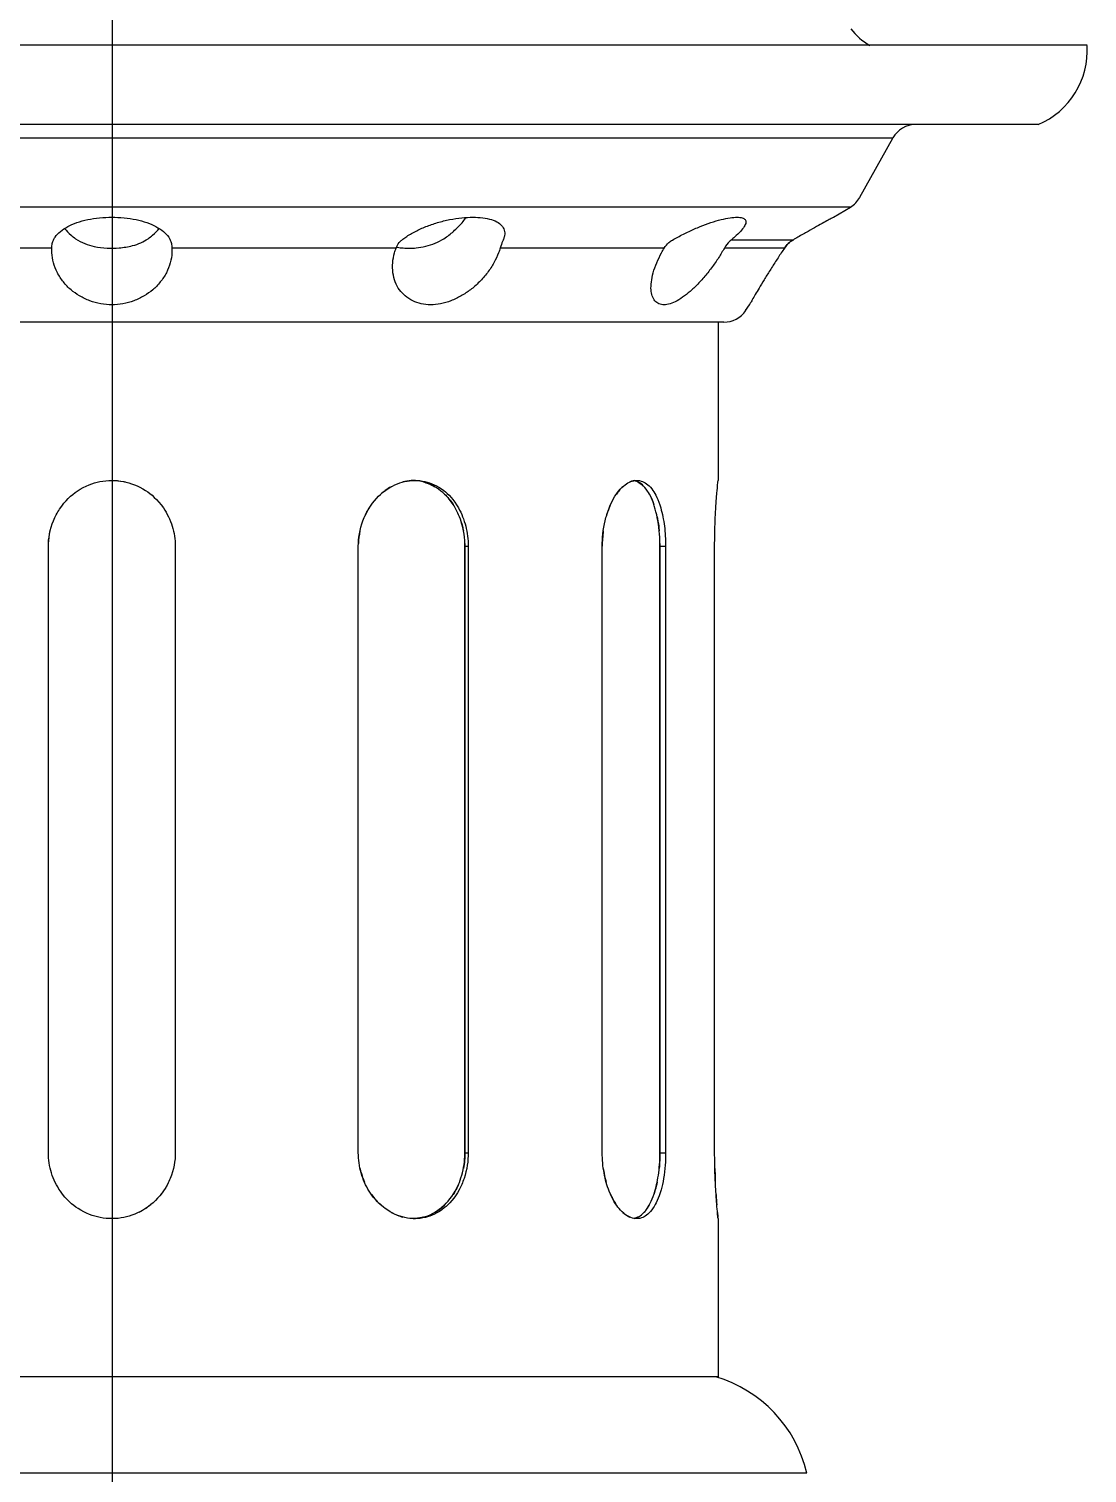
# Model space of a CAD drawing. Header units: millimetres. Extents: x 0 to 13338, y 0 to 11580.
# Drawn here: x 8171 to 8251.4, y 5300.3 to 5409.9 of the extents above; entities that cross this region are included whole.
import ezdxf

# ---------------------------------------------------------------- set-up
doc = ezdxf.new("R2010")
doc.units = ezdxf.units.MM
doc.linetypes.add('CENTER', pattern=[50.8, 31.75, -6.35, 6.35, -6.35])
doc.layers.add('axes', color=40, linetype='CENTER')
doc.layers.add('dwgmodels.com', color=250, linetype='Continuous')

# ---------------------------------------------------------------- blocks, each defined once
blk = doc.blocks.new('Public Light 9_side_dwgmodels.com')
at = {"color": 0}
for p, q in [((73.97, 4697.81), (-74.03, 4697.81)), ((73.97, 4697.81), (-74.03, 4697.81)), ((70.26, 4691.81), (-70.33, 4691.81)), ((70.26, 4691.81), (-70.33, 4691.81)), ((59.23, 4690.78), (-59.3, 4690.78)), ((59.23, 4690.78), (-59.3, 4690.78)), ((56.73, 4686.28), (59.23, 4690.78)), ((56.01, 4685.53), (-56.07, 4685.53)), ((56.01, 4685.53), (-56.07, 4685.53)), ((54.74, 4684.77), (56.01, 4685.53)), ((54.74, 4684.77), (56.01, 4685.53)), ((-4.59, 4682.43), (-21.61, 4682.43)), ((-4.59, 4682.43), (-21.61, 4682.43)), ((21.54, 4682.43), (4.53, 4682.43)), ((21.54, 4682.43), (4.53, 4682.43)), ((41.89, 4682.43), (29.44, 4682.43)), ((41.89, 4682.43), (29.44, 4682.43)), ((51.01, 4682.43), (46.45, 4682.43)), ((51.01, 4682.43), (46.45, 4682.43)), ((51.66, 4683.04), (46.96, 4683.04)), ((51.66, 4683.04), (46.96, 4683.04)), ((48.06, 4677.7), (48.35, 4678.13)), ((48.06, 4677.7), (48.35, 4678.13)), ((46.4, 4676.81), (-46.46, 4676.81)), ((46.4, 4676.81), (-46.46, 4676.81)), ((45.97, 4676.81), (45.97, 4664.81)), ((-4.85, 4613.81), (-4.85, 4659.81)), ((-4.85, 4613.81), (-4.85, 4659.81)), ((4.78, 4659.81), (4.78, 4613.81)), ((4.78, 4659.81), (4.78, 4613.81)), ((4.78, 4659.81), (4.78, 4613.81)), ((4.78, 4659.81), (4.78, 4613.81)), ((18.67, 4613.81), (18.67, 4659.81)), ((18.67, 4613.81), (18.67, 4659.81)), ((26.76, 4659.81), (27.01, 4659.81)), ((26.76, 4659.81), (26.76, 4613.81)), ((26.76, 4613.81), (26.76, 4659.81)), ((26.76, 4659.81), (27.01, 4659.81)), ((26.76, 4613.81), (26.76, 4659.81)), ((26.76, 4659.81), (26.76, 4613.81)), ((27.01, 4659.81), (27.01, 4613.81)), ((27.01, 4659.81), (27.01, 4613.81)), ((37.18, 4613.81), (37.18, 4659.81)), ((37.18, 4613.81), (37.18, 4659.81)), ((41.56, 4659.81), (41.99, 4659.81)), ((41.56, 4613.81), (41.56, 4659.81)), ((41.56, 4659.81), (41.99, 4659.81)), ((41.56, 4659.81), (41.56, 4613.81)), ((41.56, 4613.81), (41.56, 4659.81)), ((41.56, 4659.81), (41.56, 4613.81)), ((41.99, 4659.81), (41.99, 4613.81)), ((41.99, 4659.81), (41.99, 4613.81)), ((45.71, 4613.81), (45.71, 4659.81)), ((45.71, 4613.81), (45.71, 4659.81)), ((26.76, 4613.81), (27.01, 4613.81)), ((26.76, 4613.81), (27.01, 4613.81)), ((41.56, 4613.81), (41.99, 4613.81)), ((41.56, 4613.81), (41.99, 4613.81)), ((45.97, 4608.81), (45.97, 4596.81)), ((45.97, 4596.81), (-46.03, 4596.81)), ((45.97, 4596.81), (-46.03, 4596.81)), ((52.7, 4589.51), (-52.77, 4589.51)), ((52.7, 4589.51), (-52.77, 4589.51))]:
    blk.add_line(p, q, dxfattribs=at)
for centre, radius, start, end in [((59.97, 4702.15), 5, 218.1668, 240.2704), ((67.91, 4697.4), 6.07, 292.8023, 3.8326), ((60.98, 4689.81), 2, 90, 150.9419), ((54.98, 4687.25), 2, 300.9638, 330.9419), ((46.4, 4678.81), 2, 270, 326.3099), ((46.4, 4678.81), 2, 270, 326.3099), ((42.97, 4587.22), 10, 13.268, 73.5898)]:
    blk.add_arc(centre, radius, start, end, dxfattribs=at)
for points, knots in [([(-4.47, 4683.04), (-4.44, 4683.11), (-4.39, 4683.19), (-4.24, 4683.41), (-4.1, 4683.56), (-3.78, 4683.83), (-3.59, 4683.95), (-3.18, 4684.17), (-2.95, 4684.27), (-2.43, 4684.45), (-2.16, 4684.53), (-1.57, 4684.65), (-1.27, 4684.7), (-0.65, 4684.76), (-0.34, 4684.77), (0.27, 4684.77), (0.58, 4684.76), (1.2, 4684.7), (1.51, 4684.65), (2.09, 4684.53), (2.37, 4684.45), (2.88, 4684.27), (3.11, 4684.17), (3.52, 4683.95), (3.71, 4683.83), (4.04, 4683.56), (4.17, 4683.41), (4.33, 4683.19), (4.37, 4683.11), (4.4, 4683.04)], [14.469813, 14.469813, 14.469813, 14.469813, 14.898545, 14.898545, 15.809683, 15.809683, 16.720821, 16.720821, 17.627545, 17.627545, 18.534268, 18.534268, 19.440992, 19.440992, 20.347716, 20.347716, 21.254439, 21.254439, 22.161163, 22.161163, 23.067886, 23.067886, 23.97461, 23.97461, 24.885748, 24.885748, 25.796886, 25.796886, 26.225618, 26.225618, 26.225618, 26.225618]), ([(-4.47, 4683.04), (-4.44, 4683.11), (-4.39, 4683.19), (-4.24, 4683.41), (-4.1, 4683.56), (-3.78, 4683.83), (-3.59, 4683.95), (-3.18, 4684.17), (-2.95, 4684.27), (-2.43, 4684.45), (-2.16, 4684.53), (-1.57, 4684.65), (-1.27, 4684.7), (-0.65, 4684.76), (-0.34, 4684.77), (0.27, 4684.77), (0.58, 4684.76), (1.2, 4684.7), (1.51, 4684.65), (2.09, 4684.53), (2.37, 4684.45), (2.88, 4684.27), (3.11, 4684.17), (3.52, 4683.95), (3.71, 4683.83), (4.04, 4683.56), (4.17, 4683.41), (4.33, 4683.19), (4.37, 4683.11), (4.4, 4683.04)], [14.469813, 14.469813, 14.469813, 14.469813, 14.898545, 14.898545, 15.809683, 15.809683, 16.720821, 16.720821, 17.627545, 17.627545, 18.534268, 18.534268, 19.440992, 19.440992, 20.347716, 20.347716, 21.254439, 21.254439, 22.161163, 22.161163, 23.067886, 23.067886, 23.97461, 23.97461, 24.885748, 24.885748, 25.796886, 25.796886, 26.225618, 26.225618, 26.225618, 26.225618]), ([(21.97, 4683.04), (22.07, 4683.11), (22.16, 4683.19), (22.49, 4683.41), (22.74, 4683.56), (23.26, 4683.83), (23.53, 4683.95), (24.08, 4684.17), (24.37, 4684.27), (24.98, 4684.45), (25.29, 4684.53), (25.91, 4684.65), (26.22, 4684.7), (26.81, 4684.76), (27.09, 4684.77), (27.62, 4684.77), (27.87, 4684.76), (28.35, 4684.7), (28.57, 4684.65), (28.97, 4684.53), (29.14, 4684.45), (29.42, 4684.27), (29.53, 4684.17), (29.69, 4683.95), (29.74, 4683.83), (29.79, 4683.56), (29.78, 4683.41), (29.72, 4683.19), (29.69, 4683.11), (29.66, 4683.04)], [14.469813, 14.469813, 14.469813, 14.469813, 14.898545, 14.898545, 15.809683, 15.809683, 16.720821, 16.720821, 17.627545, 17.627545, 18.534268, 18.534268, 19.440992, 19.440992, 20.347716, 20.347716, 21.254439, 21.254439, 22.161163, 22.161163, 23.067886, 23.067886, 23.97461, 23.97461, 24.885748, 24.885748, 25.796886, 25.796886, 26.225618, 26.225618, 26.225618, 26.225618]), ([(21.97, 4683.04), (22.07, 4683.11), (22.16, 4683.19), (22.49, 4683.41), (22.74, 4683.56), (23.26, 4683.83), (23.53, 4683.95), (24.08, 4684.17), (24.37, 4684.27), (24.98, 4684.45), (25.29, 4684.53), (25.91, 4684.65), (26.22, 4684.7), (26.81, 4684.76), (27.09, 4684.77), (27.62, 4684.77), (27.87, 4684.76), (28.35, 4684.7), (28.57, 4684.65), (28.97, 4684.53), (29.14, 4684.45), (29.42, 4684.27), (29.53, 4684.17), (29.69, 4683.95), (29.74, 4683.83), (29.79, 4683.56), (29.78, 4683.41), (29.72, 4683.19), (29.69, 4683.11), (29.66, 4683.04)], [14.469813, 14.469813, 14.469813, 14.469813, 14.898545, 14.898545, 15.809683, 15.809683, 16.720821, 16.720821, 17.627545, 17.627545, 18.534268, 18.534268, 19.440992, 19.440992, 20.347716, 20.347716, 21.254439, 21.254439, 22.161163, 22.161163, 23.067886, 23.067886, 23.97461, 23.97461, 24.885748, 24.885748, 25.796886, 25.796886, 26.225618, 26.225618, 26.225618, 26.225618]), ([(25.16, 4683.14), (25.29, 4683.23), (25.42, 4683.32), (25.78, 4683.59), (26.01, 4683.8), (26.44, 4684.23), (26.65, 4684.47), (26.84, 4684.73), (26.86, 4684.74), (26.87, 4684.76)], [9.675314, 9.675314, 9.675314, 9.675314, 10.138865, 10.138865, 11.021552, 11.021552, 11.904238, 11.904238, 11.964161, 11.964161, 11.964161, 11.964161]), ([(25.16, 4683.14), (25.29, 4683.23), (25.42, 4683.32), (25.78, 4683.59), (26.01, 4683.8), (26.44, 4684.23), (26.65, 4684.47), (26.84, 4684.73), (26.86, 4684.74), (26.87, 4684.76)], [9.675314, 9.675314, 9.675314, 9.675314, 10.138865, 10.138865, 11.021552, 11.021552, 11.904238, 11.904238, 11.964161, 11.964161, 11.964161, 11.964161]), ([(42.52, 4683.04), (42.65, 4683.11), (42.78, 4683.19), (43.19, 4683.41), (43.48, 4683.56), (44.05, 4683.83), (44.33, 4683.95), (44.88, 4684.17), (45.15, 4684.27), (45.69, 4684.45), (45.95, 4684.53), (46.44, 4684.65), (46.67, 4684.7), (47.08, 4684.76), (47.25, 4684.77), (47.56, 4684.77), (47.69, 4684.76), (47.9, 4684.7), (47.98, 4684.65), (48.07, 4684.53), (48.09, 4684.45), (48.07, 4684.27), (48.02, 4684.17), (47.89, 4683.95), (47.79, 4683.83), (47.55, 4683.56), (47.39, 4683.41), (47.14, 4683.19), (47.05, 4683.11), (46.96, 4683.04)], [14.469813, 14.469813, 14.469813, 14.469813, 14.898545, 14.898545, 15.809683, 15.809683, 16.720821, 16.720821, 17.627545, 17.627545, 18.534268, 18.534268, 19.440992, 19.440992, 20.347716, 20.347716, 21.254439, 21.254439, 22.161163, 22.161163, 23.067886, 23.067886, 23.97461, 23.97461, 24.885748, 24.885748, 25.796886, 25.796886, 26.225618, 26.225618, 26.225618, 26.225618]), ([(42.52, 4683.04), (42.65, 4683.11), (42.78, 4683.19), (43.19, 4683.41), (43.48, 4683.56), (44.05, 4683.83), (44.33, 4683.95), (44.88, 4684.17), (45.15, 4684.27), (45.69, 4684.45), (45.95, 4684.53), (46.44, 4684.65), (46.67, 4684.7), (47.08, 4684.76), (47.25, 4684.77), (47.56, 4684.77), (47.69, 4684.76), (47.9, 4684.7), (47.98, 4684.65), (48.07, 4684.53), (48.09, 4684.45), (48.07, 4684.27), (48.02, 4684.17), (47.89, 4683.95), (47.79, 4683.83), (47.55, 4683.56), (47.39, 4683.41), (47.14, 4683.19), (47.05, 4683.11), (46.96, 4683.04)], [14.469813, 14.469813, 14.469813, 14.469813, 14.898545, 14.898545, 15.809683, 15.809683, 16.720821, 16.720821, 17.627545, 17.627545, 18.534268, 18.534268, 19.440992, 19.440992, 20.347716, 20.347716, 21.254439, 21.254439, 22.161163, 22.161163, 23.067886, 23.067886, 23.97461, 23.97461, 24.885748, 24.885748, 25.796886, 25.796886, 26.225618, 26.225618, 26.225618, 26.225618]), ([(54.74, 4684.77), (54.74, 4684.77), (54.72, 4684.76), (54.6, 4684.7), (54.52, 4684.65), (54.29, 4684.53), (54.15, 4684.45), (53.82, 4684.27), (53.64, 4684.17), (53.25, 4683.95), (53.03, 4683.83), (52.56, 4683.56), (52.3, 4683.41), (51.91, 4683.19), (51.79, 4683.11), (51.66, 4683.04)], [20.347716, 20.347716, 20.347716, 20.347716, 21.254439, 21.254439, 22.161163, 22.161163, 23.067886, 23.067886, 23.97461, 23.97461, 24.885748, 24.885748, 25.796886, 25.796886, 26.225618, 26.225618, 26.225618, 26.225618]), ([(54.74, 4684.77), (54.74, 4684.77), (54.72, 4684.76), (54.6, 4684.7), (54.52, 4684.65), (54.29, 4684.53), (54.15, 4684.45), (53.82, 4684.27), (53.64, 4684.17), (53.25, 4683.95), (53.03, 4683.83), (52.56, 4683.56), (52.3, 4683.41), (51.91, 4683.19), (51.79, 4683.11), (51.66, 4683.04)], [20.347716, 20.347716, 20.347716, 20.347716, 21.254439, 21.254439, 22.161163, 22.161163, 23.067886, 23.067886, 23.97461, 23.97461, 24.885748, 24.885748, 25.796886, 25.796886, 26.225618, 26.225618, 26.225618, 26.225618]), ([(-3.63, 4683.92), (-3.47, 4683.74), (-3.31, 4683.57), (-3.02, 4683.32), (-2.9, 4683.23), (-2.78, 4683.14)], [2.780722, 2.780722, 2.780722, 2.780722, 3.530746, 3.530746, 3.994297, 3.994297, 3.994297, 3.994297]), ([(-3.63, 4683.92), (-3.47, 4683.74), (-3.31, 4683.57), (-3.02, 4683.32), (-2.9, 4683.23), (-2.78, 4683.14)], [2.780722, 2.780722, 2.780722, 2.780722, 3.530746, 3.530746, 3.994297, 3.994297, 3.994297, 3.994297]), ([(2.71, 4683.14), (2.83, 4683.23), (2.95, 4683.32), (3.24, 4683.57), (3.41, 4683.74), (3.56, 4683.92)], [9.675314, 9.675314, 9.675314, 9.675314, 10.138865, 10.138865, 10.888889, 10.888889, 10.888889, 10.888889]), ([(2.71, 4683.14), (2.83, 4683.23), (2.95, 4683.32), (3.24, 4683.57), (3.41, 4683.74), (3.56, 4683.92)], [9.675314, 9.675314, 9.675314, 9.675314, 10.138865, 10.138865, 10.888889, 10.888889, 10.888889, 10.888889]), ([(4.53, 4682.43), (4.53, 4682.31), (4.53, 4682.19), (4.51, 4681.82), (4.47, 4681.57), (4.33, 4681.06), (4.23, 4680.81), (3.98, 4680.32), (3.82, 4680.08), (3.47, 4679.65), (3.28, 4679.44), (2.87, 4679.1), (2.65, 4678.94), (2.17, 4678.66), (1.91, 4678.53), (1.38, 4678.33), (1.09, 4678.26), (0.53, 4678.16), (0.24, 4678.13), (-0.31, 4678.13), (-0.59, 4678.16), (-1.16, 4678.26), (-1.44, 4678.33), (-1.98, 4678.53), (-2.24, 4678.66), (-2.72, 4678.94), (-2.94, 4679.1), (-3.34, 4679.44), (-3.54, 4679.65), (-3.89, 4680.08), (-4.04, 4680.32), (-4.3, 4680.81), (-4.39, 4681.06), (-4.53, 4681.57), (-4.58, 4681.82), (-4.59, 4682.07), (-4.6, 4682.19), (-4.6, 4682.31), (-4.59, 4682.43)], [-14.134817, -14.134817, -14.134817, -14.134817, -13.697975, -13.697975, -12.813723, -12.813723, -11.929471, -11.929471, -11.045219, -11.045219, -10.160967, -10.160967, -9.332972, -9.332972, -8.504977, -8.504977, -7.676982, -7.676982, -6.848987, -6.848987, -6.020992, -6.020992, -5.192997, -5.192997, -4.365002, -4.365002, -3.537007, -3.537007, -2.652756, -2.652756, -1.768504, -1.768504, -0.884252, -0.884252, 0, 0, 0, 0.436843, 0.436843, 0.436843, 0.436843]), ([(4.53, 4682.43), (4.53, 4682.31), (4.53, 4682.19), (4.51, 4681.82), (4.47, 4681.57), (4.33, 4681.06), (4.23, 4680.81), (3.98, 4680.32), (3.82, 4680.08), (3.47, 4679.65), (3.28, 4679.44), (2.87, 4679.1), (2.65, 4678.94), (2.17, 4678.66), (1.91, 4678.53), (1.38, 4678.33), (1.09, 4678.26), (0.53, 4678.16), (0.24, 4678.13), (-0.31, 4678.13), (-0.59, 4678.16), (-1.16, 4678.26), (-1.44, 4678.33), (-1.98, 4678.53), (-2.24, 4678.66), (-2.72, 4678.94), (-2.94, 4679.1), (-3.34, 4679.44), (-3.54, 4679.65), (-3.89, 4680.08), (-4.04, 4680.32), (-4.3, 4680.81), (-4.39, 4681.06), (-4.53, 4681.57), (-4.58, 4681.82), (-4.59, 4682.07), (-4.6, 4682.19), (-4.6, 4682.31), (-4.59, 4682.43)], [-14.134817, -14.134817, -14.134817, -14.134817, -13.697975, -13.697975, -12.813723, -12.813723, -11.929471, -11.929471, -11.045219, -11.045219, -10.160967, -10.160967, -9.332972, -9.332972, -8.504977, -8.504977, -7.676982, -7.676982, -6.848987, -6.848987, -6.020992, -6.020992, -5.192997, -5.192997, -4.365002, -4.365002, -3.537007, -3.537007, -2.652756, -2.652756, -1.768504, -1.768504, -0.884252, -0.884252, 0, 0, 0, 0.436843, 0.436843, 0.436843, 0.436843]), ([(-4.59, 4682.43), (-4.59, 4682.56), (-4.58, 4682.67), (-4.53, 4682.88), (-4.51, 4682.97), (-4.47, 4683.04)], [-0.9074615, -0.9074615, -0.9074615, -0.9074615, -0.4584899, -0.4584899, 0, 0, 0, 0]), ([(-4.59, 4682.43), (-4.59, 4682.56), (-4.58, 4682.67), (-4.53, 4682.88), (-4.51, 4682.97), (-4.47, 4683.04)], [-0.9074615, -0.9074615, -0.9074615, -0.9074615, -0.4584899, -0.4584899, 0, 0, 0, 0]), ([(-2.78, 4683.14), (-2.56, 4682.99), (-2.33, 4682.87), (-1.86, 4682.68), (-1.62, 4682.61), (-1.05, 4682.49), (-0.72, 4682.45), (-0.09, 4682.41), (0.22, 4682.42), (0.87, 4682.47), (1.21, 4682.53), (1.98, 4682.73), (2.37, 4682.91), (2.71, 4683.14)], [-5.580479, -5.580479, -5.580479, -5.580479, -4.807847, -4.807847, -4.079936, -4.079936, -3.146395, -3.146395, -2.292395, -2.292395, -1.313179, -1.313179, 0, 0, 0, 0]), ([(-2.78, 4683.14), (-2.56, 4682.99), (-2.33, 4682.87), (-1.86, 4682.68), (-1.62, 4682.61), (-1.05, 4682.49), (-0.72, 4682.45), (-0.09, 4682.41), (0.22, 4682.42), (0.87, 4682.47), (1.21, 4682.53), (1.98, 4682.73), (2.37, 4682.91), (2.71, 4683.14)], [-5.580479, -5.580479, -5.580479, -5.580479, -4.807847, -4.807847, -4.079936, -4.079936, -3.146395, -3.146395, -2.292395, -2.292395, -1.313179, -1.313179, 0, 0, 0, 0]), ([(4.4, 4683.04), (4.44, 4682.97), (4.47, 4682.88), (4.51, 4682.67), (4.52, 4682.56), (4.53, 4682.43)], [-0.9069538, -0.9069538, -0.9069538, -0.9069538, -0.4485006, -0.4485006, 0, 0, 0, 0]), ([(4.4, 4683.04), (4.44, 4682.97), (4.47, 4682.88), (4.51, 4682.67), (4.52, 4682.56), (4.53, 4682.43)], [-0.9069538, -0.9069538, -0.9069538, -0.9069538, -0.4485006, -0.4485006, 0, 0, 0, 0]), ([(29.44, 4682.43), (29.4, 4682.31), (29.36, 4682.19), (29.22, 4681.82), (29.1, 4681.57), (28.82, 4681.06), (28.65, 4680.81), (28.28, 4680.32), (28.07, 4680.08), (27.64, 4679.65), (27.41, 4679.44), (26.95, 4679.1), (26.72, 4678.94), (26.22, 4678.66), (25.96, 4678.53), (25.44, 4678.33), (25.17, 4678.26), (24.65, 4678.16), (24.4, 4678.13), (23.92, 4678.13), (23.68, 4678.16), (23.22, 4678.26), (23, 4678.33), (22.59, 4678.53), (22.4, 4678.66), (22.07, 4678.94), (21.92, 4679.1), (21.67, 4679.44), (21.56, 4679.65), (21.39, 4680.08), (21.33, 4680.32), (21.27, 4680.81), (21.26, 4681.06), (21.3, 4681.57), (21.35, 4681.82), (21.42, 4682.07), (21.45, 4682.19), (21.49, 4682.31), (21.54, 4682.43)], [-14.134817, -14.134817, -14.134817, -14.134817, -13.697975, -13.697975, -12.813723, -12.813723, -11.929471, -11.929471, -11.045219, -11.045219, -10.160967, -10.160967, -9.332972, -9.332972, -8.504977, -8.504977, -7.676982, -7.676982, -6.848987, -6.848987, -6.020992, -6.020992, -5.192997, -5.192997, -4.365002, -4.365002, -3.537007, -3.537007, -2.652756, -2.652756, -1.768504, -1.768504, -0.884252, -0.884252, 0, 0, 0, 0.436843, 0.436843, 0.436843, 0.436843]), ([(29.44, 4682.43), (29.4, 4682.31), (29.36, 4682.19), (29.22, 4681.82), (29.1, 4681.57), (28.82, 4681.06), (28.65, 4680.81), (28.28, 4680.32), (28.07, 4680.08), (27.64, 4679.65), (27.41, 4679.44), (26.95, 4679.1), (26.72, 4678.94), (26.22, 4678.66), (25.96, 4678.53), (25.44, 4678.33), (25.17, 4678.26), (24.65, 4678.16), (24.4, 4678.13), (23.92, 4678.13), (23.68, 4678.16), (23.22, 4678.26), (23, 4678.33), (22.59, 4678.53), (22.4, 4678.66), (22.07, 4678.94), (21.92, 4679.1), (21.67, 4679.44), (21.56, 4679.65), (21.39, 4680.08), (21.33, 4680.32), (21.27, 4680.81), (21.26, 4681.06), (21.3, 4681.57), (21.35, 4681.82), (21.42, 4682.07), (21.45, 4682.19), (21.49, 4682.31), (21.54, 4682.43)], [-14.134817, -14.134817, -14.134817, -14.134817, -13.697975, -13.697975, -12.813723, -12.813723, -11.929471, -11.929471, -11.045219, -11.045219, -10.160967, -10.160967, -9.332972, -9.332972, -8.504977, -8.504977, -7.676982, -7.676982, -6.848987, -6.848987, -6.020992, -6.020992, -5.192997, -5.192997, -4.365002, -4.365002, -3.537007, -3.537007, -2.652756, -2.652756, -1.768504, -1.768504, -0.884252, -0.884252, 0, 0, 0, 0.436843, 0.436843, 0.436843, 0.436843]), ([(21.54, 4682.43), (21.6, 4682.59), (21.67, 4682.72), (21.83, 4682.92), (21.9, 4682.98), (21.97, 4683.04)], [-4.053467, -4.053467, -4.053467, -4.053467, -3.5042451, -3.5042451, -3.1494421, -3.1494421, -3.1494421, -3.1494421]), ([(21.54, 4682.43), (21.6, 4682.59), (21.67, 4682.72), (21.83, 4682.92), (21.9, 4682.98), (21.97, 4683.04)], [-4.053467, -4.053467, -4.053467, -4.053467, -3.5042451, -3.5042451, -3.1494421, -3.1494421, -3.1494421, -3.1494421]), ([(21.57, 4682.51), (21.63, 4682.5), (21.68, 4682.49), (21.89, 4682.45), (22.04, 4682.44), (22.33, 4682.42), (22.47, 4682.42), (22.75, 4682.42), (22.9, 4682.43), (23.29, 4682.47), (23.54, 4682.51), (24.28, 4682.69), (24.75, 4682.88), (25.16, 4683.14)], [-3.843232, -3.843232, -3.843232, -3.843232, -3.643063, -3.643063, -3.106776, -3.106776, -2.67758, -2.67758, -2.206806, -2.206806, -1.480643, -1.480643, 0, 0, 0, 0]), ([(21.57, 4682.51), (21.63, 4682.5), (21.68, 4682.49), (21.89, 4682.45), (22.04, 4682.44), (22.33, 4682.42), (22.47, 4682.42), (22.75, 4682.42), (22.9, 4682.43), (23.29, 4682.47), (23.54, 4682.51), (24.28, 4682.69), (24.75, 4682.88), (25.16, 4683.14)], [-3.843232, -3.843232, -3.843232, -3.843232, -3.643063, -3.643063, -3.106776, -3.106776, -2.67758, -2.67758, -2.206806, -2.206806, -1.480643, -1.480643, 0, 0, 0, 0]), ([(29.66, 4683.04), (29.64, 4683.01), (29.63, 4682.97), (29.55, 4682.79), (29.5, 4682.63), (29.44, 4682.43)], [-0.9093199, -0.9093199, -0.9093199, -0.9093199, -0.699633, -0.699633, 0, 0, 0, 0]), ([(29.66, 4683.04), (29.64, 4683.01), (29.63, 4682.97), (29.55, 4682.79), (29.5, 4682.63), (29.44, 4682.43)], [-0.9093199, -0.9093199, -0.9093199, -0.9093199, -0.699633, -0.699633, 0, 0, 0, 0]), ([(46.45, 4682.43), (46.39, 4682.31), (46.31, 4682.19), (46.09, 4681.82), (45.93, 4681.57), (45.57, 4681.06), (45.38, 4680.81), (44.99, 4680.32), (44.79, 4680.08), (44.39, 4679.65), (44.18, 4679.44), (43.8, 4679.1), (43.61, 4678.94), (43.23, 4678.66), (43.04, 4678.53), (42.67, 4678.33), (42.49, 4678.26), (42.16, 4678.16), (42.01, 4678.13), (41.73, 4678.13), (41.6, 4678.16), (41.37, 4678.26), (41.26, 4678.33), (41.09, 4678.53), (41.02, 4678.66), (40.93, 4678.94), (40.9, 4679.1), (40.87, 4679.44), (40.88, 4679.65), (40.94, 4680.08), (40.98, 4680.32), (41.12, 4680.81), (41.21, 4681.06), (41.43, 4681.57), (41.55, 4681.82), (41.68, 4682.07), (41.75, 4682.19), (41.82, 4682.31), (41.89, 4682.43)], [-14.134817, -14.134817, -14.134817, -14.134817, -13.697975, -13.697975, -12.813723, -12.813723, -11.929471, -11.929471, -11.045219, -11.045219, -10.160967, -10.160967, -9.332972, -9.332972, -8.504977, -8.504977, -7.676982, -7.676982, -6.848987, -6.848987, -6.020992, -6.020992, -5.192997, -5.192997, -4.365002, -4.365002, -3.537007, -3.537007, -2.652756, -2.652756, -1.768504, -1.768504, -0.884252, -0.884252, 0, 0, 0, 0.436843, 0.436843, 0.436843, 0.436843]), ([(46.45, 4682.43), (46.39, 4682.31), (46.31, 4682.19), (46.09, 4681.82), (45.93, 4681.57), (45.57, 4681.06), (45.38, 4680.81), (44.99, 4680.32), (44.79, 4680.08), (44.39, 4679.65), (44.18, 4679.44), (43.8, 4679.1), (43.61, 4678.94), (43.23, 4678.66), (43.04, 4678.53), (42.67, 4678.33), (42.49, 4678.26), (42.16, 4678.16), (42.01, 4678.13), (41.73, 4678.13), (41.6, 4678.16), (41.37, 4678.26), (41.26, 4678.33), (41.09, 4678.53), (41.02, 4678.66), (40.93, 4678.94), (40.9, 4679.1), (40.87, 4679.44), (40.88, 4679.65), (40.94, 4680.08), (40.98, 4680.32), (41.12, 4680.81), (41.21, 4681.06), (41.43, 4681.57), (41.55, 4681.82), (41.68, 4682.07), (41.75, 4682.19), (41.82, 4682.31), (41.89, 4682.43)], [-14.134817, -14.134817, -14.134817, -14.134817, -13.697975, -13.697975, -12.813723, -12.813723, -11.929471, -11.929471, -11.045219, -11.045219, -10.160967, -10.160967, -9.332972, -9.332972, -8.504977, -8.504977, -7.676982, -7.676982, -6.848987, -6.848987, -6.020992, -6.020992, -5.192997, -5.192997, -4.365002, -4.365002, -3.537007, -3.537007, -2.652756, -2.652756, -1.768504, -1.768504, -0.884252, -0.884252, 0, 0, 0, 0.436843, 0.436843, 0.436843, 0.436843]), ([(41.89, 4682.43), (41.99, 4682.59), (42.1, 4682.72), (42.32, 4682.92), (42.42, 4682.98), (42.52, 4683.04)], [-4.053467, -4.053467, -4.053467, -4.053467, -3.5042451, -3.5042451, -3.1494421, -3.1494421, -3.1494421, -3.1494421]), ([(41.89, 4682.43), (41.99, 4682.59), (42.1, 4682.72), (42.32, 4682.92), (42.42, 4682.98), (42.52, 4683.04)], [-4.053467, -4.053467, -4.053467, -4.053467, -3.5042451, -3.5042451, -3.1494421, -3.1494421, -3.1494421, -3.1494421]), ([(46.96, 4683.04), (46.91, 4683.01), (46.87, 4682.97), (46.69, 4682.79), (46.56, 4682.63), (46.45, 4682.43)], [-0.9093199, -0.9093199, -0.9093199, -0.9093199, -0.699633, -0.699633, 0, 0, 0, 0]), ([(46.96, 4683.04), (46.91, 4683.01), (46.87, 4682.97), (46.69, 4682.79), (46.56, 4682.63), (46.45, 4682.43)], [-0.9093199, -0.9093199, -0.9093199, -0.9093199, -0.699633, -0.699633, 0, 0, 0, 0]), ([(51.01, 4682.43), (50.93, 4682.31), (50.85, 4682.19), (50.6, 4681.82), (50.44, 4681.57), (50.11, 4681.06), (49.95, 4680.81), (49.64, 4680.32), (49.5, 4680.08), (49.23, 4679.65), (49.11, 4679.44), (48.91, 4679.1), (48.81, 4678.94), (48.65, 4678.66), (48.58, 4678.53), (48.46, 4678.33), (48.42, 4678.26), (48.36, 4678.16), (48.35, 4678.13), (48.35, 4678.13)], [-14.134817, -14.134817, -14.134817, -14.134817, -13.697975, -13.697975, -12.813723, -12.813723, -11.929471, -11.929471, -11.045219, -11.045219, -10.160967, -10.160967, -9.332972, -9.332972, -8.504977, -8.504977, -7.676982, -7.676982, -6.848987, -6.848987, -6.848987, -6.848987]), ([(51.01, 4682.43), (50.93, 4682.31), (50.85, 4682.19), (50.6, 4681.82), (50.44, 4681.57), (50.11, 4681.06), (49.95, 4680.81), (49.64, 4680.32), (49.5, 4680.08), (49.23, 4679.65), (49.11, 4679.44), (48.91, 4679.1), (48.81, 4678.94), (48.65, 4678.66), (48.58, 4678.53), (48.46, 4678.33), (48.42, 4678.26), (48.36, 4678.16), (48.35, 4678.13), (48.35, 4678.13)], [-14.134817, -14.134817, -14.134817, -14.134817, -13.697975, -13.697975, -12.813723, -12.813723, -11.929471, -11.929471, -11.045219, -11.045219, -10.160967, -10.160967, -9.332972, -9.332972, -8.504977, -8.504977, -7.676982, -7.676982, -6.848987, -6.848987, -6.848987, -6.848987]), ([(51.01, 4682.43), (51.1, 4682.56), (51.19, 4682.67), (51.41, 4682.88), (51.53, 4682.97), (51.66, 4683.04)], [-0.9074615, -0.9074615, -0.9074615, -0.9074615, -0.4584899, -0.4584899, 0, 0, 0, 0]), ([(51.01, 4682.43), (51.1, 4682.56), (51.19, 4682.67), (51.41, 4682.88), (51.53, 4682.97), (51.66, 4683.04)], [-0.9074615, -0.9074615, -0.9074615, -0.9074615, -0.4584899, -0.4584899, 0, 0, 0, 0]), ([(51.66, 4683.04), (51.53, 4682.97), (51.41, 4682.88), (51.19, 4682.67), (51.1, 4682.56), (51.01, 4682.43)], [-0.9069538, -0.9069538, -0.9069538, -0.9069538, -0.4485006, -0.4485006, 0, 0, 0, 0]), ([(51.66, 4683.04), (51.53, 4682.97), (51.41, 4682.88), (51.19, 4682.67), (51.1, 4682.56), (51.01, 4682.43)], [-0.9069538, -0.9069538, -0.9069538, -0.9069538, -0.4485006, -0.4485006, 0, 0, 0, 0]), ([(-4.85, 4659.81), (-4.85, 4660.41), (-4.74, 4661.08), (-4.34, 4662.06), (-4.18, 4662.36), (-3.59, 4663.26), (-3.1, 4663.7), (-2.05, 4664.41), (-1.45, 4664.62), (-0.35, 4664.84), (0.26, 4664.84), (1.38, 4664.62), (1.96, 4664.41), (2.93, 4663.78), (3.44, 4663.36), (4.17, 4662.3), (4.39, 4661.83), (4.7, 4660.84), (4.78, 4660.33), (4.78, 4659.81)], [0, 0, 0, 0, 1.816147, 1.816147, 2.643576, 2.643576, 4.503274, 4.503274, 7.026652, 7.026652, 10.029938, 10.029938, 12.68358, 12.68358, 14.53656, 14.53656, 15.7687, 15.7687, 17.012653, 17.012653, 17.012653, 17.012653]), ([(-4.85, 4659.81), (-4.85, 4660.41), (-4.74, 4661.08), (-4.34, 4662.06), (-4.18, 4662.36), (-3.59, 4663.26), (-3.1, 4663.7), (-2.05, 4664.41), (-1.45, 4664.62), (-0.35, 4664.84), (0.26, 4664.84), (1.38, 4664.62), (1.96, 4664.41), (2.93, 4663.78), (3.44, 4663.36), (4.17, 4662.3), (4.39, 4661.83), (4.7, 4660.84), (4.78, 4660.33), (4.78, 4659.81)], [0, 0, 0, 0, 1.816147, 1.816147, 2.643576, 2.643576, 4.503274, 4.503274, 7.026652, 7.026652, 10.029938, 10.029938, 12.68358, 12.68358, 14.53656, 14.53656, 15.7687, 15.7687, 17.012653, 17.012653, 17.012653, 17.012653]), ([(-0.03, 4664.81), (0.27, 4664.81), (0.57, 4664.78), (0.91, 4664.71), (0.96, 4664.7), (1.01, 4664.69)], [8.156944, 8.156944, 8.156944, 8.156944, 9.481778, 9.481778, 9.688129, 9.688129, 9.688129, 9.688129]), ([(-0.03, 4664.81), (0.27, 4664.81), (0.57, 4664.78), (0.91, 4664.71), (0.96, 4664.7), (1.01, 4664.69)], [8.156944, 8.156944, 8.156944, 8.156944, 9.481778, 9.481778, 9.688129, 9.688129, 9.688129, 9.688129]), ([(18.67, 4659.81), (18.67, 4660.41), (18.77, 4661.08), (19.14, 4662.06), (19.28, 4662.36), (19.82, 4663.26), (20.26, 4663.7), (21.2, 4664.41), (21.73, 4664.62), (22.69, 4664.84), (23.22, 4664.84), (24.18, 4664.62), (24.67, 4664.41), (25.49, 4663.78), (25.91, 4663.36), (26.51, 4662.3), (26.69, 4661.83), (26.95, 4660.84), (27.01, 4660.33), (27.01, 4659.81)], [0, 0, 0, 0, 1.816147, 1.816147, 2.643576, 2.643576, 4.503274, 4.503274, 7.026652, 7.026652, 10.029938, 10.029938, 12.68358, 12.68358, 14.53656, 14.53656, 15.7687, 15.7687, 17.012653, 17.012653, 17.012653, 17.012653]), ([(18.67, 4659.81), (18.67, 4660.41), (18.77, 4661.08), (19.14, 4662.06), (19.28, 4662.36), (19.82, 4663.26), (20.26, 4663.7), (21.2, 4664.41), (21.73, 4664.62), (22.69, 4664.84), (23.22, 4664.84), (24.18, 4664.62), (24.67, 4664.41), (25.49, 4663.78), (25.91, 4663.36), (26.51, 4662.3), (26.69, 4661.83), (26.95, 4660.84), (27.01, 4660.33), (27.01, 4659.81)], [0, 0, 0, 0, 1.816147, 1.816147, 2.643576, 2.643576, 4.503274, 4.503274, 7.026652, 7.026652, 10.029938, 10.029938, 12.68358, 12.68358, 14.53656, 14.53656, 15.7687, 15.7687, 17.012653, 17.012653, 17.012653, 17.012653]), ([(22.84, 4664.81), (22.63, 4664.8), (22.41, 4664.77), (22.15, 4664.71), (22.1, 4664.7), (22.06, 4664.69)], [8.79462, 8.79462, 8.79462, 8.79462, 10.029938, 10.029938, 10.293591, 10.293591, 10.293591, 10.293591]), ([(22.84, 4664.81), (22.63, 4664.8), (22.41, 4664.77), (22.15, 4664.71), (22.1, 4664.7), (22.06, 4664.69)], [8.79462, 8.79462, 8.79462, 8.79462, 10.029938, 10.029938, 10.293591, 10.293591, 10.293591, 10.293591]), ([(26.76, 4659.81), (26.76, 4660.39), (26.68, 4661.06), (26.35, 4662.06), (26.22, 4662.36), (25.71, 4663.29), (25.29, 4663.72), (24.47, 4664.39), (23.97, 4664.61), (23.28, 4664.77), (23.06, 4664.8), (22.84, 4664.81)], [0, 0, 0, 0, 1.73495, 1.73495, 2.500605, 2.500605, 4.321079, 4.321079, 6.813884, 6.813884, 7.945697, 7.945697, 7.945697, 7.945697]), ([(26.76, 4659.81), (26.76, 4660.39), (26.68, 4661.06), (26.35, 4662.06), (26.22, 4662.36), (25.71, 4663.29), (25.29, 4663.72), (24.47, 4664.39), (23.97, 4664.61), (23.28, 4664.77), (23.06, 4664.8), (22.84, 4664.81)], [0, 0, 0, 0, 1.73495, 1.73495, 2.500605, 2.500605, 4.321079, 4.321079, 6.813884, 6.813884, 7.945697, 7.945697, 7.945697, 7.945697]), ([(37.18, 4659.81), (37.18, 4660.41), (37.24, 4661.08), (37.48, 4662.06), (37.57, 4662.36), (37.91, 4663.26), (38.18, 4663.7), (38.76, 4664.41), (39.08, 4664.62), (39.65, 4664.84), (39.95, 4664.84), (40.49, 4664.62), (40.77, 4664.41), (41.21, 4663.78), (41.43, 4663.36), (41.74, 4662.3), (41.83, 4661.83), (41.96, 4660.84), (41.99, 4660.33), (41.99, 4659.81)], [0, 0, 0, 0, 1.816147, 1.816147, 2.643576, 2.643576, 4.503274, 4.503274, 7.026652, 7.026652, 10.029938, 10.029938, 12.68358, 12.68358, 14.53656, 14.53656, 15.7687, 15.7687, 17.012653, 17.012653, 17.012653, 17.012653]), ([(37.18, 4659.81), (37.18, 4660.41), (37.24, 4661.08), (37.48, 4662.06), (37.57, 4662.36), (37.91, 4663.26), (38.18, 4663.7), (38.76, 4664.41), (39.08, 4664.62), (39.65, 4664.84), (39.95, 4664.84), (40.49, 4664.62), (40.77, 4664.41), (41.21, 4663.78), (41.43, 4663.36), (41.74, 4662.3), (41.83, 4661.83), (41.96, 4660.84), (41.99, 4660.33), (41.99, 4659.81)], [0, 0, 0, 0, 1.816147, 1.816147, 2.643576, 2.643576, 4.503274, 4.503274, 7.026652, 7.026652, 10.029938, 10.029938, 12.68358, 12.68358, 14.53656, 14.53656, 15.7687, 15.7687, 17.012653, 17.012653, 17.012653, 17.012653]), ([(39.59, 4664.79), (39.51, 4664.77), (39.43, 4664.75), (39.33, 4664.71), (39.3, 4664.7), (39.27, 4664.69)], [9.274789, 9.274789, 9.274789, 9.274789, 10.029938, 10.029938, 10.293591, 10.293591, 10.293591, 10.293591]), ([(39.59, 4664.79), (39.51, 4664.77), (39.43, 4664.75), (39.33, 4664.71), (39.3, 4664.7), (39.27, 4664.69)], [9.274789, 9.274789, 9.274789, 9.274789, 10.029938, 10.029938, 10.293591, 10.293591, 10.293591, 10.293591]), ([(41.56, 4659.81), (41.56, 4660.39), (41.52, 4661.06), (41.35, 4662.06), (41.28, 4662.36), (41.02, 4663.29), (40.8, 4663.72), (40.36, 4664.39), (40.09, 4664.61), (39.74, 4664.75), (39.66, 4664.77), (39.59, 4664.79)], [0, 0, 0, 0, 1.73495, 1.73495, 2.500605, 2.500605, 4.321079, 4.321079, 6.813884, 6.813884, 7.518814, 7.518814, 7.518814, 7.518814]), ([(41.56, 4659.81), (41.56, 4660.39), (41.52, 4661.06), (41.35, 4662.06), (41.28, 4662.36), (41.02, 4663.29), (40.8, 4663.72), (40.36, 4664.39), (40.09, 4664.61), (39.74, 4664.75), (39.66, 4664.77), (39.59, 4664.79)], [0, 0, 0, 0, 1.73495, 1.73495, 2.500605, 2.500605, 4.321079, 4.321079, 6.813884, 6.813884, 7.518814, 7.518814, 7.518814, 7.518814]), ([(45.71, 4659.81), (45.71, 4660.41), (45.73, 4661.08), (45.76, 4662.06), (45.78, 4662.36), (45.83, 4663.26), (45.87, 4663.7), (45.93, 4664.41), (45.95, 4664.62), (45.96, 4664.78), (45.97, 4664.81), (45.97, 4664.81)], [0, 0, 0, 0, 1.816147, 1.816147, 2.643576, 2.643576, 4.503274, 4.503274, 7.026652, 7.026652, 8.554863, 8.554863, 8.554863, 8.554863]), ([(45.71, 4659.81), (45.71, 4660.41), (45.73, 4661.08), (45.76, 4662.06), (45.78, 4662.36), (45.83, 4663.26), (45.87, 4663.7), (45.93, 4664.41), (45.95, 4664.62), (45.96, 4664.78), (45.97, 4664.81), (45.97, 4664.81)], [0, 0, 0, 0, 1.816147, 1.816147, 2.643576, 2.643576, 4.503274, 4.503274, 7.026652, 7.026652, 8.552907, 8.552907, 8.552907, 8.552907]), ([(21.16, 4664.33), (21.01, 4664.25), (20.86, 4664.15), (20.6, 4663.96), (20.49, 4663.87), (20.37, 4663.76)], [11.900946, 11.900946, 11.900946, 11.900946, 12.68358, 12.68358, 13.230798, 13.230798, 13.230798, 13.230798]), ([(21.16, 4664.33), (21.01, 4664.25), (20.86, 4664.15), (20.6, 4663.96), (20.49, 4663.87), (20.37, 4663.76)], [11.900946, 11.900946, 11.900946, 11.900946, 12.68358, 12.68358, 13.230798, 13.230798, 13.230798, 13.230798]), ([(38.73, 4664.33), (38.64, 4664.25), (38.55, 4664.15), (38.39, 4663.96), (38.32, 4663.87), (38.25, 4663.76)], [11.900946, 11.900946, 11.900946, 11.900946, 12.68358, 12.68358, 13.230798, 13.230798, 13.230798, 13.230798]), ([(38.73, 4664.33), (38.64, 4664.25), (38.55, 4664.15), (38.39, 4663.96), (38.32, 4663.87), (38.25, 4663.76)], [11.900946, 11.900946, 11.900946, 11.900946, 12.68358, 12.68358, 13.230798, 13.230798, 13.230798, 13.230798]), ([(19.67, 4662.98), (19.61, 4662.9), (19.55, 4662.81), (19.37, 4662.52), (19.25, 4662.3), (19.15, 4662.07)], [14.2814202, 14.2814202, 14.2814202, 14.2814202, 14.5365596, 14.5365596, 15.1403525, 15.1403525, 15.1403525, 15.1403525]), ([(19.67, 4662.98), (19.61, 4662.9), (19.55, 4662.81), (19.37, 4662.52), (19.25, 4662.3), (19.15, 4662.07)], [14.2814202, 14.2814202, 14.2814202, 14.2814202, 14.5365596, 14.5365596, 15.1403525, 15.1403525, 15.1403525, 15.1403525]), ([(37.81, 4662.98), (37.78, 4662.9), (37.74, 4662.81), (37.62, 4662.52), (37.55, 4662.3), (37.49, 4662.07)], [14.2814202, 14.2814202, 14.2814202, 14.2814202, 14.5365596, 14.5365596, 15.1403525, 15.1403525, 15.1403525, 15.1403525]), ([(37.81, 4662.98), (37.78, 4662.9), (37.74, 4662.81), (37.62, 4662.52), (37.55, 4662.3), (37.49, 4662.07)], [14.2814202, 14.2814202, 14.2814202, 14.2814202, 14.5365596, 14.5365596, 15.1403525, 15.1403525, 15.1403525, 15.1403525]), ([(26.33, 4662.07), (26.43, 4661.84), (26.5, 4661.59), (26.6, 4661.21), (26.63, 4661.09), (26.65, 4660.97)], [12.9732772, 12.9732772, 12.9732772, 12.9732772, 13.445975, 13.445975, 13.6830368, 13.6830368, 13.6830368, 13.6830368]), ([(26.33, 4662.07), (26.43, 4661.84), (26.5, 4661.59), (26.6, 4661.21), (26.63, 4661.09), (26.65, 4660.97)], [12.9732772, 12.9732772, 12.9732772, 12.9732772, 13.445975, 13.445975, 13.6830368, 13.6830368, 13.6830368, 13.6830368]), ([(41.34, 4662.07), (41.39, 4661.84), (41.43, 4661.59), (41.48, 4661.21), (41.49, 4661.09), (41.5, 4660.97)], [12.9732772, 12.9732772, 12.9732772, 12.9732772, 13.445975, 13.445975, 13.6830368, 13.6830368, 13.6830368, 13.6830368]), ([(41.34, 4662.07), (41.39, 4661.84), (41.43, 4661.59), (41.48, 4661.21), (41.49, 4661.09), (41.5, 4660.97)], [12.9732772, 12.9732772, 12.9732772, 12.9732772, 13.445975, 13.445975, 13.6830368, 13.6830368, 13.6830368, 13.6830368]), ([(4.78, 4613.81), (4.78, 4613.2), (4.67, 4612.53), (4.27, 4611.55), (4.12, 4611.26), (3.52, 4610.36), (3.03, 4609.92), (1.98, 4609.21), (1.39, 4609), (0.29, 4608.78), (-0.32, 4608.78), (-1.44, 4609), (-2.03, 4609.2), (-3, 4609.84), (-3.5, 4610.25), (-4.23, 4611.31), (-4.46, 4611.78), (-4.77, 4612.77), (-4.85, 4613.29), (-4.85, 4613.81)], [0, 0, 0, 0, 1.816147, 1.816147, 2.643576, 2.643576, 4.503274, 4.503274, 7.026652, 7.026652, 10.029938, 10.029938, 12.68358, 12.68358, 14.536559, 14.536559, 15.768699, 15.768699, 17.012653, 17.012653, 17.012653, 17.012653]), ([(4.78, 4613.81), (4.78, 4613.2), (4.67, 4612.53), (4.27, 4611.55), (4.12, 4611.26), (3.52, 4610.36), (3.03, 4609.92), (1.98, 4609.21), (1.39, 4609), (0.29, 4608.78), (-0.32, 4608.78), (-1.44, 4609), (-2.03, 4609.2), (-3, 4609.84), (-3.5, 4610.25), (-4.23, 4611.31), (-4.46, 4611.78), (-4.77, 4612.77), (-4.85, 4613.29), (-4.85, 4613.81)], [0, 0, 0, 0, 1.816147, 1.816147, 2.643576, 2.643576, 4.503274, 4.503274, 7.026652, 7.026652, 10.029938, 10.029938, 12.68358, 12.68358, 14.536559, 14.536559, 15.768699, 15.768699, 17.012653, 17.012653, 17.012653, 17.012653]), ([(27.01, 4613.81), (27.01, 4613.2), (26.92, 4612.53), (26.59, 4611.55), (26.47, 4611.26), (25.98, 4610.36), (25.57, 4609.92), (24.69, 4609.21), (24.19, 4609), (23.25, 4608.78), (22.72, 4608.78), (21.74, 4609), (21.22, 4609.2), (20.35, 4609.84), (19.9, 4610.25), (19.23, 4611.31), (19.03, 4611.78), (18.74, 4612.77), (18.67, 4613.29), (18.67, 4613.81)], [0, 0, 0, 0, 1.816147, 1.816147, 2.643576, 2.643576, 4.503274, 4.503274, 7.026652, 7.026652, 10.029938, 10.029938, 12.68358, 12.68358, 14.536559, 14.536559, 15.768699, 15.768699, 17.012653, 17.012653, 17.012653, 17.012653]), ([(27.01, 4613.81), (27.01, 4613.2), (26.92, 4612.53), (26.59, 4611.55), (26.47, 4611.26), (25.98, 4610.36), (25.57, 4609.92), (24.69, 4609.21), (24.19, 4609), (23.25, 4608.78), (22.72, 4608.78), (21.74, 4609), (21.22, 4609.2), (20.35, 4609.84), (19.9, 4610.25), (19.23, 4611.31), (19.03, 4611.78), (18.74, 4612.77), (18.67, 4613.29), (18.67, 4613.81)], [0, 0, 0, 0, 1.816147, 1.816147, 2.643576, 2.643576, 4.503274, 4.503274, 7.026652, 7.026652, 10.029938, 10.029938, 12.68358, 12.68358, 14.536559, 14.536559, 15.768699, 15.768699, 17.012653, 17.012653, 17.012653, 17.012653]), ([(22.84, 4608.81), (23.06, 4608.82), (23.28, 4608.85), (23.83, 4608.97), (24.35, 4609.15), (25.3, 4609.89), (25.69, 4610.32), (26.26, 4611.32), (26.44, 4611.79), (26.72, 4612.89), (26.76, 4613.42), (26.76, 4613.81)], [8.371252, 8.371252, 8.371252, 8.371252, 9.481779, 9.481779, 11.265532, 11.265532, 12.52224, 12.52224, 13.445975, 13.445975, 14.59366, 14.59366, 14.59366, 14.59366]), ([(22.84, 4608.81), (23.06, 4608.82), (23.28, 4608.85), (23.83, 4608.97), (24.35, 4609.15), (25.3, 4609.89), (25.69, 4610.32), (26.26, 4611.32), (26.44, 4611.79), (26.72, 4612.89), (26.76, 4613.42), (26.76, 4613.81)], [8.371252, 8.371252, 8.371252, 8.371252, 9.481779, 9.481779, 11.265532, 11.265532, 12.52224, 12.52224, 13.445975, 13.445975, 14.59366, 14.59366, 14.59366, 14.59366]), ([(41.99, 4613.81), (41.99, 4613.2), (41.95, 4612.53), (41.78, 4611.55), (41.72, 4611.26), (41.46, 4610.36), (41.25, 4609.92), (40.78, 4609.21), (40.5, 4609), (39.97, 4608.78), (39.66, 4608.78), (39.08, 4609), (38.77, 4609.2), (38.24, 4609.84), (37.96, 4610.25), (37.54, 4611.31), (37.41, 4611.78), (37.23, 4612.77), (37.18, 4613.29), (37.18, 4613.81)], [0, 0, 0, 0, 1.816147, 1.816147, 2.643576, 2.643576, 4.503274, 4.503274, 7.026652, 7.026652, 10.029938, 10.029938, 12.68358, 12.68358, 14.536559, 14.536559, 15.768699, 15.768699, 17.012653, 17.012653, 17.012653, 17.012653]), ([(41.99, 4613.81), (41.99, 4613.2), (41.95, 4612.53), (41.78, 4611.55), (41.72, 4611.26), (41.46, 4610.36), (41.25, 4609.92), (40.78, 4609.21), (40.5, 4609), (39.97, 4608.78), (39.66, 4608.78), (39.08, 4609), (38.77, 4609.2), (38.24, 4609.84), (37.96, 4610.25), (37.54, 4611.31), (37.41, 4611.78), (37.23, 4612.77), (37.18, 4613.29), (37.18, 4613.81)], [0, 0, 0, 0, 1.816147, 1.816147, 2.643576, 2.643576, 4.503274, 4.503274, 7.026652, 7.026652, 10.029938, 10.029938, 12.68358, 12.68358, 14.536559, 14.536559, 15.768699, 15.768699, 17.012653, 17.012653, 17.012653, 17.012653]), ([(39.59, 4608.83), (39.66, 4608.84), (39.74, 4608.87), (40, 4608.97), (40.3, 4609.15), (40.8, 4609.89), (41.01, 4610.32), (41.3, 4611.32), (41.4, 4611.79), (41.54, 4612.89), (41.56, 4613.42), (41.56, 4613.81)], [8.796505, 8.796505, 8.796505, 8.796505, 9.481779, 9.481779, 11.265532, 11.265532, 12.52224, 12.52224, 13.445975, 13.445975, 14.59366, 14.59366, 14.59366, 14.59366]), ([(39.59, 4608.83), (39.66, 4608.84), (39.74, 4608.87), (40, 4608.97), (40.3, 4609.15), (40.8, 4609.89), (41.01, 4610.32), (41.3, 4611.32), (41.4, 4611.79), (41.54, 4612.89), (41.56, 4613.42), (41.56, 4613.81)], [8.796505, 8.796505, 8.796505, 8.796505, 9.481779, 9.481779, 11.265532, 11.265532, 12.52224, 12.52224, 13.445975, 13.445975, 14.59366, 14.59366, 14.59366, 14.59366]), ([(45.97, 4608.81), (45.97, 4608.81), (45.96, 4608.84), (45.95, 4609), (45.93, 4609.2), (45.87, 4609.84), (45.84, 4610.25), (45.78, 4611.31), (45.75, 4611.78), (45.72, 4612.77), (45.71, 4613.29), (45.71, 4613.81)], [8.554872, 8.554872, 8.554872, 8.554872, 10.029938, 10.029938, 12.68358, 12.68358, 14.536559, 14.536559, 15.768699, 15.768699, 17.012653, 17.012653, 17.012653, 17.012653]), ([(45.97, 4608.81), (45.97, 4608.81), (45.96, 4608.84), (45.95, 4609), (45.93, 4609.2), (45.87, 4609.84), (45.84, 4610.25), (45.78, 4611.31), (45.75, 4611.78), (45.72, 4612.77), (45.71, 4613.29), (45.71, 4613.81)], [8.554872, 8.554872, 8.554872, 8.554872, 10.029938, 10.029938, 12.68358, 12.68358, 14.536559, 14.536559, 15.768699, 15.768699, 17.012653, 17.012653, 17.012653, 17.012653]), ([(18.8, 4612.61), (18.86, 4612.36), (18.93, 4612.11), (19.06, 4611.76), (19.1, 4611.67), (19.14, 4611.57)], [1.1367353, 1.1367353, 1.1367353, 1.1367353, 1.8161474, 1.8161474, 2.0775336, 2.0775336, 2.0775336, 2.0775336]), ([(18.8, 4612.61), (18.86, 4612.36), (18.93, 4612.11), (19.06, 4611.76), (19.1, 4611.67), (19.14, 4611.57)], [1.1367353, 1.1367353, 1.1367353, 1.1367353, 1.8161474, 1.8161474, 2.0775336, 2.0775336, 2.0775336, 2.0775336]), ([(37.26, 4612.61), (37.3, 4612.36), (37.34, 4612.11), (37.43, 4611.76), (37.45, 4611.67), (37.48, 4611.57)], [1.1367353, 1.1367353, 1.1367353, 1.1367353, 1.8161474, 1.8161474, 2.0775336, 2.0775336, 2.0775336, 2.0775336]), ([(37.26, 4612.61), (37.3, 4612.36), (37.34, 4612.11), (37.43, 4611.76), (37.45, 4611.67), (37.48, 4611.57)], [1.1367353, 1.1367353, 1.1367353, 1.1367353, 1.8161474, 1.8161474, 2.0775336, 2.0775336, 2.0775336, 2.0775336]), ([(45.73, 4612.61), (45.73, 4612.36), (45.74, 4612.11), (45.76, 4611.76), (45.76, 4611.67), (45.76, 4611.57)], [1.1367352, 1.1367352, 1.1367352, 1.1367352, 1.8161474, 1.8161474, 2.0775337, 2.0775337, 2.0775337, 2.0775337]), ([(45.73, 4612.61), (45.73, 4612.36), (45.74, 4612.11), (45.76, 4611.76), (45.76, 4611.67), (45.76, 4611.57)], [1.1367352, 1.1367352, 1.1367352, 1.1367352, 1.8161474, 1.8161474, 2.0775337, 2.0775337, 2.0775337, 2.0775337]), ([(4.27, 4611.57), (4.17, 4611.37), (4.06, 4611.17), (3.85, 4610.86), (3.77, 4610.74), (3.68, 4610.63)], [1.9800636, 1.9800636, 1.9800636, 1.9800636, 2.5006054, 2.5006054, 2.8509483, 2.8509483, 2.8509483, 2.8509483]), ([(4.27, 4611.57), (4.17, 4611.37), (4.06, 4611.17), (3.85, 4610.86), (3.77, 4610.74), (3.68, 4610.63)], [1.9800636, 1.9800636, 1.9800636, 1.9800636, 2.5006054, 2.5006054, 2.8509483, 2.8509483, 2.8509483, 2.8509483]), ([(26.34, 4611.57), (26.26, 4611.37), (26.17, 4611.17), (26, 4610.86), (25.93, 4610.74), (25.86, 4610.63)], [1.9800636, 1.9800636, 1.9800636, 1.9800636, 2.5006054, 2.5006054, 2.8509483, 2.8509483, 2.8509483, 2.8509483]), ([(26.34, 4611.57), (26.26, 4611.37), (26.17, 4611.17), (26, 4610.86), (25.93, 4610.74), (25.86, 4610.63)], [1.9800636, 1.9800636, 1.9800636, 1.9800636, 2.5006054, 2.5006054, 2.8509483, 2.8509483, 2.8509483, 2.8509483]), ([(41.35, 4611.57), (41.31, 4611.37), (41.26, 4611.17), (41.17, 4610.86), (41.13, 4610.74), (41.1, 4610.63)], [1.9800636, 1.9800636, 1.9800636, 1.9800636, 2.5006054, 2.5006054, 2.8509483, 2.8509483, 2.8509483, 2.8509483]), ([(41.35, 4611.57), (41.31, 4611.37), (41.26, 4611.17), (41.17, 4610.86), (41.13, 4610.74), (41.1, 4610.63)], [1.9800636, 1.9800636, 1.9800636, 1.9800636, 2.5006054, 2.5006054, 2.8509483, 2.8509483, 2.8509483, 2.8509483]), ([(2.93, 4609.87), (2.81, 4609.77), (2.69, 4609.69), (2.4, 4609.49), (2.21, 4609.38), (2.02, 4609.28)], [3.843603, 3.843603, 3.843603, 3.843603, 4.321079, 4.321079, 5.146881, 5.146881, 5.146881, 5.146881]), ([(2.93, 4609.87), (2.81, 4609.77), (2.69, 4609.69), (2.4, 4609.49), (2.21, 4609.38), (2.02, 4609.28)], [3.843603, 3.843603, 3.843603, 3.843603, 4.321079, 4.321079, 5.146881, 5.146881, 5.146881, 5.146881]), ([(25.23, 4609.87), (25.13, 4609.77), (25.04, 4609.69), (24.79, 4609.49), (24.63, 4609.38), (24.47, 4609.28)], [3.843603, 3.843603, 3.843603, 3.843603, 4.321079, 4.321079, 5.146881, 5.146881, 5.146881, 5.146881]), ([(25.23, 4609.87), (25.13, 4609.77), (25.04, 4609.69), (24.79, 4609.49), (24.63, 4609.38), (24.47, 4609.28)], [3.843603, 3.843603, 3.843603, 3.843603, 4.321079, 4.321079, 5.146881, 5.146881, 5.146881, 5.146881]), ([(40.77, 4609.87), (40.71, 4609.77), (40.66, 4609.69), (40.53, 4609.49), (40.44, 4609.38), (40.36, 4609.28)], [3.843603, 3.843603, 3.843603, 3.843603, 4.321079, 4.321079, 5.146881, 5.146881, 5.146881, 5.146881]), ([(40.77, 4609.87), (40.71, 4609.77), (40.66, 4609.69), (40.53, 4609.49), (40.44, 4609.38), (40.36, 4609.28)], [3.843603, 3.843603, 3.843603, 3.843603, 4.321079, 4.321079, 5.146881, 5.146881, 5.146881, 5.146881]), ([(23.62, 4608.93), (23.58, 4608.92), (23.54, 4608.91), (23.28, 4608.85), (23.06, 4608.82), (22.84, 4608.81)], [6.599777, 6.599777, 6.599777, 6.599777, 6.813884, 6.813884, 7.944132, 7.944132, 7.944132, 7.944132]), ([(23.62, 4608.93), (23.58, 4608.92), (23.54, 4608.91), (23.28, 4608.85), (23.06, 4608.82), (22.84, 4608.81)], [6.599777, 6.599777, 6.599777, 6.599777, 6.813884, 6.813884, 7.944132, 7.944132, 7.944132, 7.944132]), ([(39.89, 4608.93), (39.86, 4608.92), (39.84, 4608.91), (39.74, 4608.87), (39.66, 4608.84), (39.59, 4608.83)], [6.5997769, 6.5997769, 6.5997769, 6.5997769, 6.8138844, 6.8138844, 7.5178569, 7.5178569, 7.5178569, 7.5178569]), ([(39.89, 4608.93), (39.86, 4608.92), (39.84, 4608.91), (39.74, 4608.87), (39.66, 4608.84), (39.59, 4608.83)], [6.5997769, 6.5997769, 6.5997769, 6.5997769, 6.8138844, 6.8138844, 7.5178569, 7.5178569, 7.5178569, 7.5178569])]:
    blk.add_open_spline(points, degree=3, knots=knots, dxfattribs=at)
for points in [[(23.61, 4664.69), (23.85, 4664.63), (24.15, 4664.52), (24.48, 4664.33)], [(23.61, 4664.69), (23.85, 4664.63), (24.15, 4664.52), (24.48, 4664.33)], [(39.88, 4664.69), (40.01, 4664.63), (40.18, 4664.52), (40.36, 4664.33)], [(39.88, 4664.69), (40.01, 4664.63), (40.18, 4664.52), (40.36, 4664.33)], [(25.22, 4663.76), (25.44, 4663.55), (25.66, 4663.29), (25.87, 4662.98)], [(25.22, 4663.76), (25.44, 4663.55), (25.66, 4663.29), (25.87, 4662.98)], [(40.76, 4663.76), (40.88, 4663.55), (41, 4663.29), (41.1, 4662.98)], [(40.76, 4663.76), (40.88, 4663.55), (41, 4663.29), (41.1, 4662.98)], [(-4.84, 4660.01), (-4.83, 4660.31), (-4.79, 4660.64), (-4.71, 4660.97)], [(-4.84, 4660.01), (-4.83, 4660.31), (-4.79, 4660.64), (-4.71, 4660.97)], [(18.79, 4660.97), (18.73, 4660.66), (18.69, 4660.33), (18.68, 4660.01)], [(18.79, 4660.97), (18.73, 4660.66), (18.69, 4660.33), (18.68, 4660.01)], [(37.26, 4660.97), (37.21, 4660.59), (37.18, 4660.2), (37.18, 4659.81)], [(37.26, 4660.97), (37.21, 4660.59), (37.18, 4660.2), (37.18, 4659.81)], [(26.75, 4660.01), (26.76, 4659.94), (26.76, 4659.87), (26.76, 4659.81)], [(26.75, 4660.01), (26.76, 4659.94), (26.76, 4659.87), (26.76, 4659.81)], [(41.55, 4660.01), (41.56, 4659.94), (41.56, 4659.87), (41.56, 4659.81)], [(41.55, 4660.01), (41.56, 4659.94), (41.56, 4659.87), (41.56, 4659.81)], [(26.76, 4613.81), (26.76, 4613.44), (26.73, 4613.04), (26.64, 4612.61)], [(26.76, 4613.81), (26.76, 4613.44), (26.73, 4613.04), (26.64, 4612.61)], [(41.56, 4613.81), (41.56, 4613.44), (41.54, 4613.04), (41.5, 4612.61)], [(41.56, 4613.81), (41.56, 4613.44), (41.54, 4613.04), (41.5, 4612.61)], [(19.68, 4610.63), (19.89, 4610.32), (20.13, 4610.07), (20.36, 4609.87)], [(19.68, 4610.63), (19.89, 4610.32), (20.13, 4610.07), (20.36, 4609.87)], [(37.82, 4610.63), (37.95, 4610.32), (38.1, 4610.07), (38.24, 4609.87)], [(37.82, 4610.63), (37.95, 4610.32), (38.1, 4610.07), (38.24, 4609.87)], [(45.82, 4610.63), (45.84, 4610.32), (45.85, 4610.07), (45.87, 4609.87)], [(45.82, 4610.63), (45.84, 4610.32), (45.85, 4610.07), (45.87, 4609.87)], [(21.17, 4609.28), (21.48, 4609.11), (21.78, 4609), (22.05, 4608.93)], [(21.17, 4609.28), (21.48, 4609.11), (21.78, 4609), (22.05, 4608.93)], [(38.74, 4609.28), (38.93, 4609.11), (39.11, 4609), (39.27, 4608.93)], [(38.74, 4609.28), (38.93, 4609.11), (39.11, 4609), (39.27, 4608.93)], [(45.92, 4609.28), (45.94, 4609.11), (45.95, 4609), (45.95, 4608.93)], [(45.92, 4609.28), (45.94, 4609.11), (45.95, 4609), (45.95, 4608.93)]]:
    blk.add_open_spline(points, degree=3, dxfattribs=at)
at = {"layer": 'axes', "ltscale": 0.1}
blk.add_line((0, 4989.03), (0, -116.87), dxfattribs=at)

msp = doc.modelspace()

# ---------------------------------------------------------------- linework, layer by layer
at = {"layer": 'dwgmodels.com', "ltscale": 0.1}
msp.add_line((8177.38, 5579.54), (8177.38, 473.65), dxfattribs=at)

# ---------------------------------------------------------------- block references
at = {"layer": 'dwgmodels.com'}
msp.add_blockref('Public Light 9_side_dwgmodels.com', (8177.38, 710.8), dxfattribs=at)

doc.saveas('drawing.dxf')
